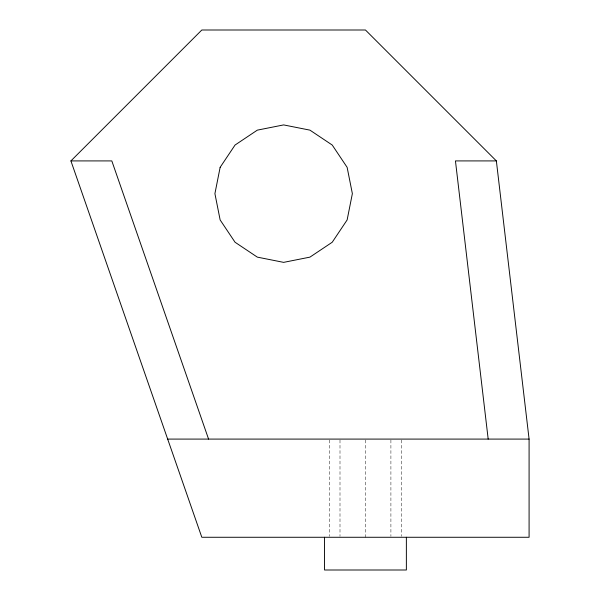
<?xml version="1.0" encoding="UTF-8"?>
<svg xmlns="http://www.w3.org/2000/svg" width="600" height="600" viewBox="0 0 600 600"><rect width="100%" height="100%" fill="white"/><g stroke="black" fill="none" stroke-linecap="round" stroke-linejoin="round"><path stroke-width="0.45" stroke-dasharray="3 2.25" d="M401.452 440.025L401.452 536.34M390.908 440.025L390.908 536.34M365.452 440.025L365.452 537.27M339.998 440.025L339.998 536.34M329.452 440.025L329.452 536.34"/><path stroke-width="0.9" d="M70.912 160.913L201.817 30L365.452 30L496.365 160.913L529.088 439.088L529.088 537.27L201.817 537.27L70.912 160.913L111.817 160.913L208.575 439.088M496.365 160.913L455.452 160.913L488.183 439.088M167.67 439.088L529.088 439.088M406.365 537.27L406.365 570L324.548 570L324.548 537.27M220.14 167.333L214.913 193.635L220.14 219.938L235.042 242.235L257.332 257.13L283.635 262.365L309.938 257.13L332.235 242.235L347.13 219.938L352.365 193.635L347.13 167.333L332.235 145.042L309.938 130.14L283.635 124.913L257.332 130.14L235.042 145.042L220.14 167.333"/></g></svg>
